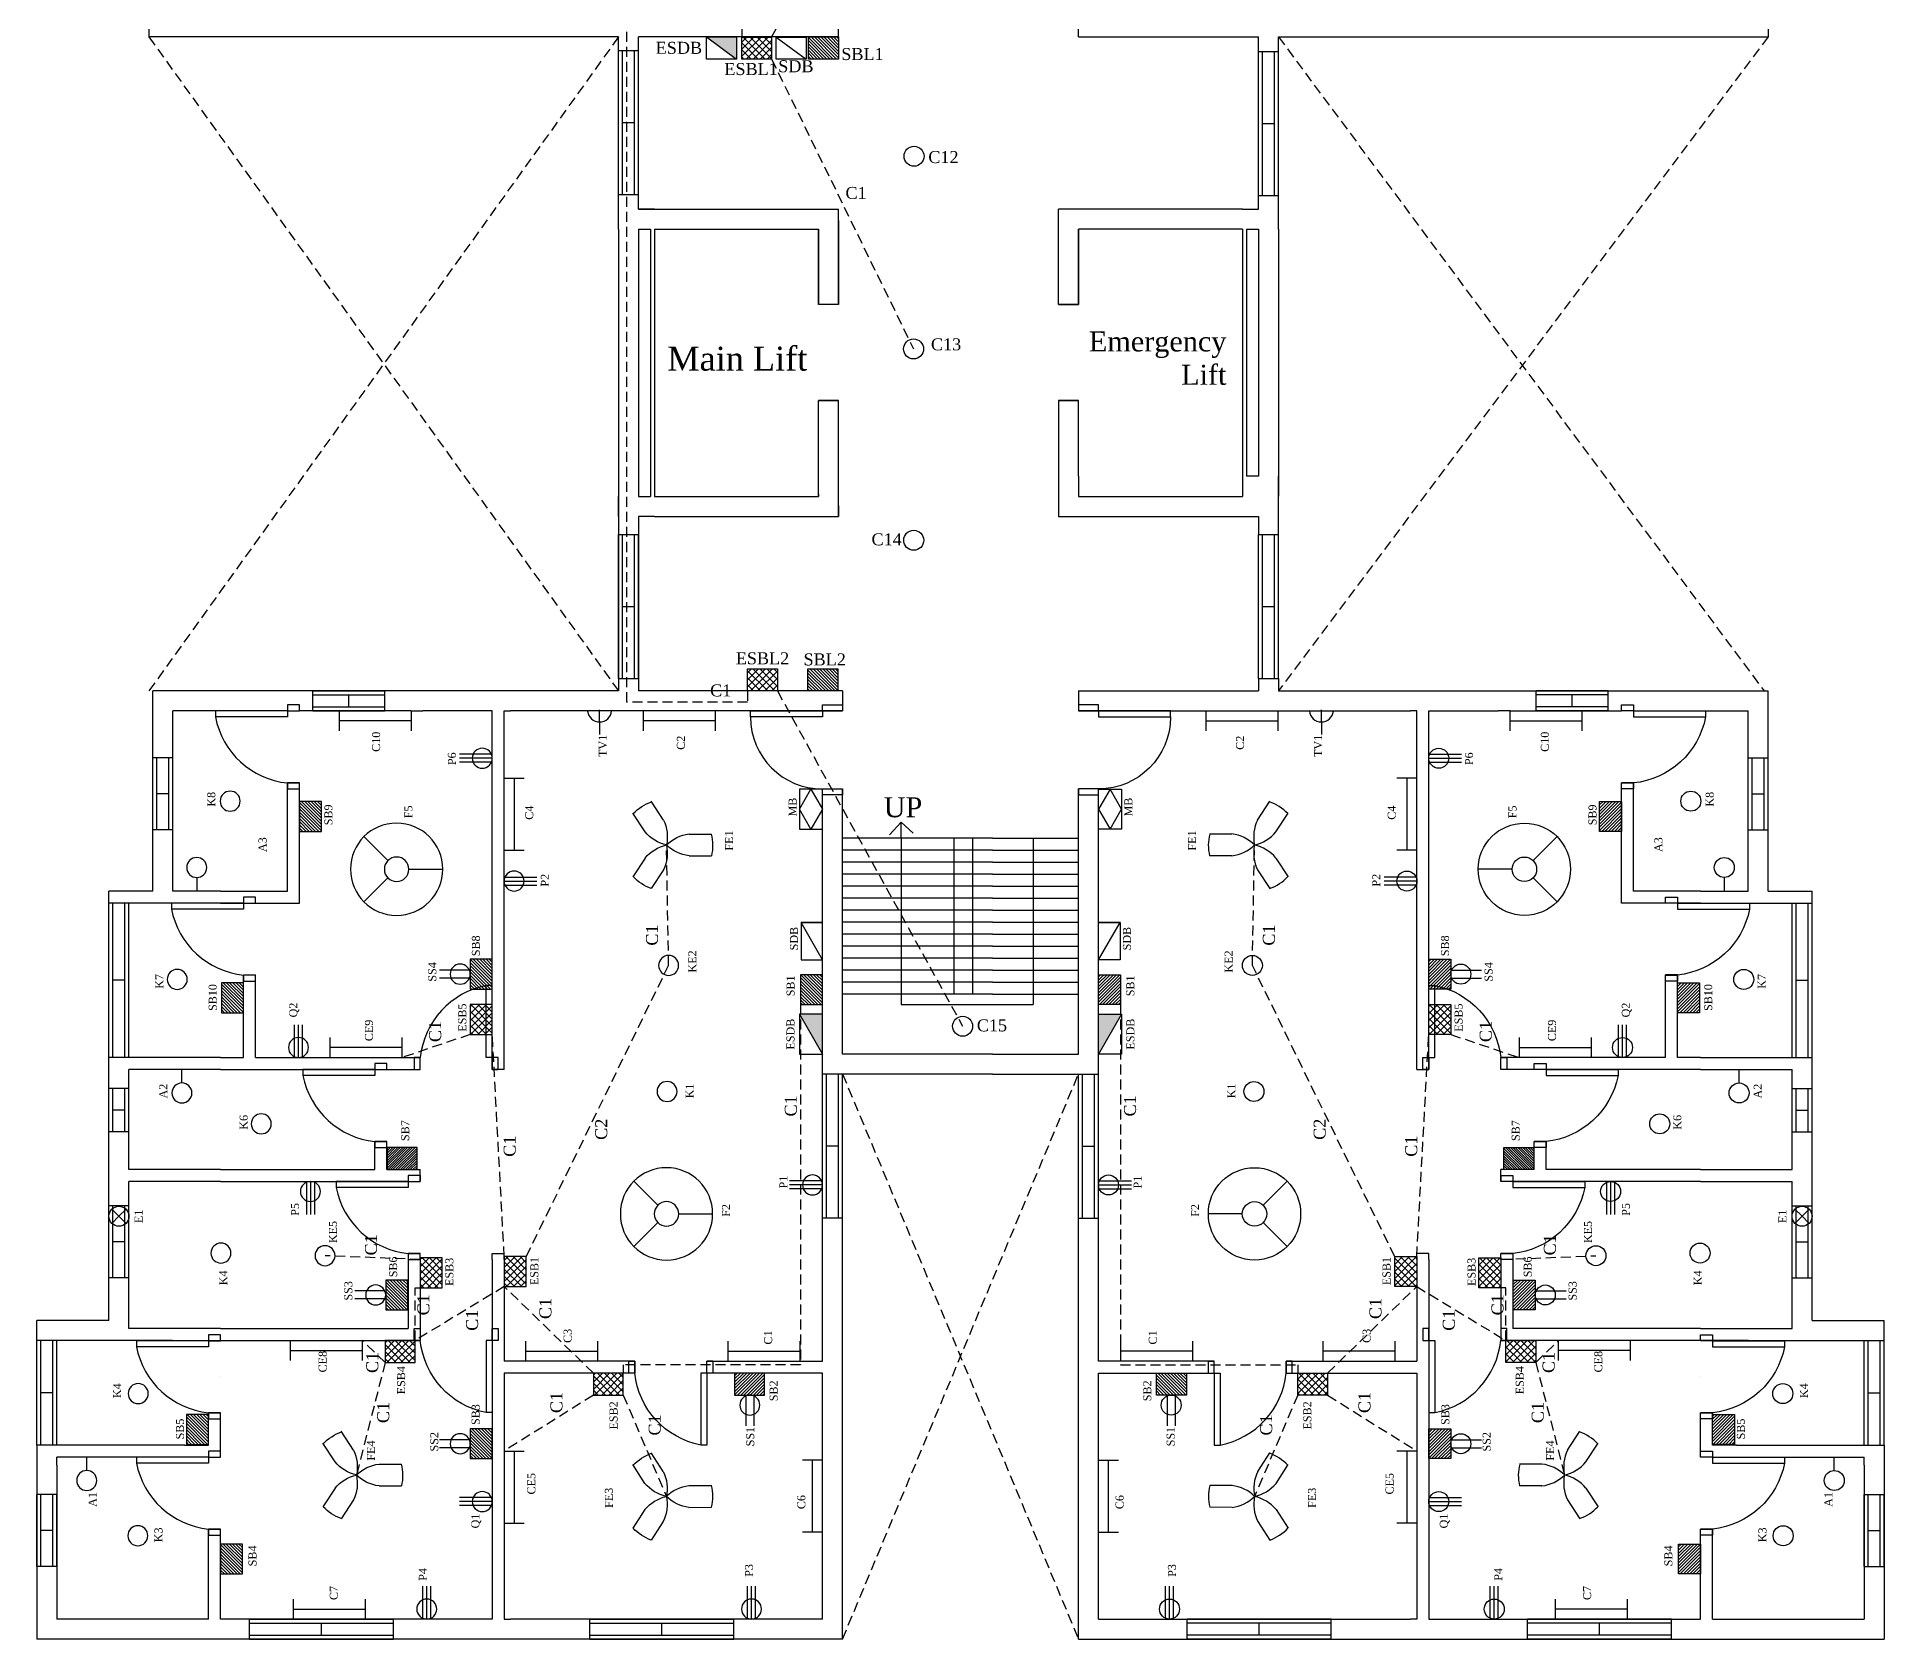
# Model space of a CAD drawing. Header units: inches. Extents: x -1254 to -329, y -221 to 1054.
# Drawn here: x -1252 to -329, y -221 to 580 of the extents above; entities that cross this region are included whole.
import ezdxf

# ---------------------------------------------------------------- set-up
doc = ezdxf.new("R2010")
doc.units = ezdxf.units.IN
doc.header["$LTSCALE"] = 20
doc.header["$MEASUREMENT"] = 0
doc.linetypes.add('HIDDEN', pattern=[0.375, 0.25, -0.125])
for name, color, linetype in [('Doors', 210, 'Continuous'), ('Emergency', 10, 'HIDDEN'), ('Entire Floor', 18, 'Continuous'), ('Fittings', 18, 'Continuous'), ('Void', 18, 'HIDDEN'), ('Walls', 7, 'Continuous'), ('Windows', 40, 'Continuous')]:
    doc.layers.add(name, color=color, linetype=linetype)
doc.styles.get("Standard").update_dxf_attribs({"font": 'times.ttf', "height": 24})

# ---------------------------------------------------------------- blocks, each defined once
blk = doc.blocks.new('Ceiling Light')
at = {"layer": 'Fittings'}
blk.add_circle((0, 0), 5, dxfattribs=at)
blk = doc.blocks.new('Large Window')
at = {"layer": 'Windows'}
for p, q in [((0, 10), (72, 10)), ((0, 10), (0, 0)), ((72, 10), (72, 0)), ((0, 8), (72, 8)), ((0, 2), (72, 2)), ((0, 0), (72, 0)), ((36, 8), (36, 2))]:
    blk.add_line(p, q, dxfattribs=at)
blk = doc.blocks.new('SB New')
at = {"layer": 'Fittings'}
blk.add_lwpolyline([(0, 14.97), (11.03, 14.97), (11.03, 0), (0, 0)], close=True, dxfattribs=at)
blk = doc.blocks.new('Switch Board New')
at = {"layer": 'Fittings'}
h = blk.add_hatch(dxfattribs=at)
h.set_pattern_fill('ANSI31', color=256, scale=9, style=0)
h.set_pattern_definition([(45, (175.8461, 25.8349), (-0.795495, 0.795495), [])])
h.paths.add_polyline_path([(0, 14.97), (11.03, 14.97), (11.03, 0), (0, 0)])
blk.add_blockref('SB New', (0, 0), dxfattribs=at)
blk = doc.blocks.new('Emergency Switch Board')
at = {"layer": 'Fittings'}
h = blk.add_hatch(dxfattribs=at)
h.set_pattern_fill('ANSI37', color=256, scale=20, style=0)
h.set_pattern_definition([(45, (255.487, -103.99), (-1.767767, 1.767767), []), (135, (255.487, -103.99), (-1.767767, -1.767767), [])])
h.paths.add_polyline_path([(0, 14.97), (11.03, 14.97), (11.03, 0), (0, 0)])
blk.add_lwpolyline([(0, 14.97), (11.03, 14.97), (11.03, 0), (0, 0)], close=True, dxfattribs=at)
blk = doc.blocks.new('Scaled Window')
at = {"layer": 'Windows'}
blk.add_blockref('Large Window', (0, 0), dxfattribs=at)
blk = doc.blocks.new('Door')
at = {"layer": 'Doors'}
for p, q in [((-6, 6), (-6, 42)), ((-3, 42), (-6, 42)), ((-3, 6), (-3, 42)), ((-3, 6), (-6, 6))]:
    blk.add_line(p, q, dxfattribs=at)
for points in [[(-42, 0), (-39, 0), (-39, 6), (-42, 6)], [(-3, 0), (0, 0), (0, 6), (-3, 6)]]:
    blk.add_lwpolyline(points, close=True, dxfattribs=at)
blk.add_arc((1.8, 1.73), 41.02, 100.95903, 174.02298, dxfattribs=at)
blk = doc.blocks.new('mirrored door')
at = {"layer": 'Doors', "xscale": -1}
blk.add_blockref('Door', (-42, 0), dxfattribs=at)
blk = doc.blocks.new('Main Door')
at = {"layer": 'Doors'}
for p, q in [((-3, 10), (-3, 46)), ((-3, 46), (0, 46)), ((0, 46), (0, 10)), ((-42, 0), (-42, 10)), ((-42, 10), (-39, 10)), ((-39, 10), (-39, 0)), ((0, 10), (-3, 10)), ((0, 0), (0, 10)), ((0, 10), (3, 10)), ((3, 10), (3, 0)), ((-39, 0), (-42, 0)), ((3, 0), (0, 0))]:
    blk.add_line(p, q, dxfattribs=at)
blk.add_arc((-3, 10), 36, 90, 180, dxfattribs=at)
blk = doc.blocks.new('Fan')
at = {"layer": 'Fittings'}
for p, q in [((0, 6.12), (0, 23.07)), ((-4.32, -4.32), (-16.32, -16.32)), ((4.32, -4.32), (16.32, -16.32))]:
    blk.add_line(p, q, dxfattribs=at)
for radius in [23.07, 6.12]:
    blk.add_circle((0, 0), radius, dxfattribs=at)
blk = doc.blocks.new('Tube Light')
at = {"layer": 'Fittings'}
for p, q in [((0, 0), (-10, 0)), ((-5, 0), (-5, -36)), ((0, -36), (-10, -36))]:
    blk.add_line(p, q, dxfattribs=at)
blk = doc.blocks.new('3 pin socket')
at = {"layer": 'Fittings'}
for p, q in [((-0.42, 2), (-16.42, 2)), ((0, 0), (-16.42, 0)), ((-0.42, -2), (-16.42, -2))]:
    blk.add_line(p, q, dxfattribs=at)
blk.add_circle((-5, 0), 5, dxfattribs=at)
blk = doc.blocks.new('2 pin socket')
at = {"layer": 'Fittings'}
for p, q in [((0.42, 2), (15.36, 2)), ((0.42, -2), (15.36, -2))]:
    blk.add_line(p, q, dxfattribs=at)
blk.add_circle((5, 0), 5, dxfattribs=at)
blk = doc.blocks.new('Wall Light')
at = {"layer": 'Fittings'}
blk.add_line((-6.74, 0), (0, 0), dxfattribs=at)
blk.add_circle((-11.74, 0), 5, dxfattribs=at)
blk = doc.blocks.new('SBB')
at = {"layer": 'Fittings'}
h = blk.add_hatch(dxfattribs=at)
h.set_pattern_fill('ANSI31', color=256, scale=7, style=0)
h.set_pattern_definition([(45, (139.0876, 45.9902), (-0.6187184, 0.6187184), [])])
h.paths.add_polyline_path([(-0.04, 14.97), (10.99, 14.97), (10.99, 0), (-0.04, 0)])
blk = doc.blocks.new('Fan 2')
at = {"layer": 'Fittings'}
for p, q in [((-5.45, 11.3), (-5.44, 22.48)), ((5.46, 11.29), (5.45, 22.48)), ((-12.46, -1.53), (-21.85, -7.6)), ((12.45, -1.54), (21.84, -7.63)), ((-6.54, -10.7), (-15.94, -16.75)), ((6.53, -10.71), (15.93, -16.77))]:
    blk.add_line(p, q, dxfattribs=at)
for centre, radius, start, end in [((-0.14, 0.11), 22.98, 75.91468, 103.3202), ((13.84, 13.65), 19.44, 186.94718, 224.59395), ((-13.83, 13.65), 19.44, 315.37409, 353.02087), ((-3.99, -18.96), 19.37, 78.10291, 115.90013), ((3.97, -18.96), 19.37, 64.03867, 101.83588), ((-0.14, 0.11), 22.98, 199.53348, 226.93942), ((-19.05, 4.29), 19.52, 309.83772, 347.29761), ((19.05, 4.27), 19.52, 192.64119, 230.10108), ((-0.14, 0.11), 22.98, 313.39695, 340.80356)]:
    blk.add_arc(centre, radius, start, end, dxfattribs=at)

msp = doc.modelspace()

# ---------------------------------------------------------------- hatches: boundary and pattern name
at = {"layer": 'Fittings'}
for points in [[(-902.53, 579.96), (-917.5, 579.96), (-902.53, 568.93)], [(-871.11, 91.3), (-859.59, 71.39), (-859.61, 91.3)], [(-721.56, 91.3), (-721.59, 71.39), (-710.07, 91.3)]]:
    msp.add_hatch(color=256, dxfattribs=at).paths.add_polyline_path(points)

# ---------------------------------------------------------------- linework, layer by layer
at = {"layer": 'Defpoints'}
for p, q in [((-851.59, 579.96), (-851.59, 589.96)), ((-731.59, 579.96), (-731.59, 589.96)), ((-849.59, 252.96), (-849.59, 242.96)), ((-731.59, 252.96), (-731.59, 242.96)), ((-1065.34, 242.96), (-1059.34, 242.96)), ((-1018.78, 242.96), (-1015.59, 242.96)), ((-851.59, 242.96), (-851.59, 242.96)), ((-849.59, 242.96), (-849.59, 242.96)), ((-731.59, 242.96), (-731.59, 242.96)), ((-562.4, 242.96), (-565.59, 242.96)), ((-515.84, 242.96), (-521.84, 242.96)), ((-1065.34, 69.71), (-1060.71, 69.71)), ((-515.84, 69.71), (-520.47, 69.71)), ((-1065.34, 63.71), (-1060.71, 63.71)), ((-1021.59, 63.71), (-1021.69, 63.71)), ((-559.59, 63.71), (-559.48, 63.71)), ((-515.84, 63.71), (-520.47, 63.71)), ((-1066.71, 13.71), (-1060.71, 13.71)), ((-1060.71, 10.69), (-1060.71, 13.71)), ((-514.47, 13.71), (-520.47, 13.71)), ((-520.47, 10.69), (-520.47, 13.71)), ((-1066.71, -28.31), (-1066.71, -65.79)), ((-1060.71, -31.31), (-1060.71, -71.79)), ((-1024.69, -28.31), (-1018.75, -28.31)), ((-1024.69, -31.31), (-1024.69, -28.31)), ((-1024.69, -31.31), (-1024.69, -211.04)), ((-1018.69, -31.31), (-1018.69, -82.04)), ((-562.48, -31.31), (-562.48, -82.04)), ((-556.48, -28.31), (-562.42, -28.31)), ((-556.48, -31.31), (-556.48, -28.31)), ((-556.48, -31.31), (-556.48, -211.04)), ((-520.47, -31.31), (-520.47, -71.79)), ((-514.47, -28.31), (-514.47, -65.79)), ((-1242.34, -61.79), (-1252.34, -61.79)), ((-1252.34, -71.79), (-1252.34, -61.79)), ((-1216.34, -61.79), (-1242.34, -61.79)), ((-364.84, -61.79), (-338.84, -61.79)), ((-338.84, -61.79), (-328.84, -61.79)), ((-328.84, -71.79), (-328.84, -61.79)), ((-1252.34, -124.04), (-1252.34, -71.79)), ((-1216.34, -71.79), (-1242.34, -71.79)), ((-1242.34, -124.04), (-1242.34, -71.79)), ((-1206.34, -71.79), (-1216.34, -71.79)), ((-1178.59, -71.79), (-1160.59, -71.79)), ((-402.59, -71.79), (-420.59, -71.79)), ((-374.84, -71.79), (-364.84, -71.79)), ((-364.84, -71.79), (-338.84, -71.79)), ((-338.84, -124.04), (-338.84, -71.79)), ((-328.84, -124.04), (-328.84, -71.79)), ((-1015.59, -82.04), (-1018.74, -82.04)), ((-914.44, -82.04), (-859.59, -82.04)), ((-666.74, -82.04), (-721.59, -82.04)), ((-565.59, -82.04), (-562.44, -82.04)), ((-1015.59, -88.04), (-1018.73, -88.04)), ((-1018.69, -88.04), (-1018.69, -211.04)), ((-565.59, -88.04), (-562.44, -88.04)), ((-562.48, -88.04), (-562.48, -211.04)), ((-1252.34, -124.04), (-1252.34, -134.04)), ((-1216.34, -124.04), (-1242.34, -124.04)), ((-1206.34, -124.04), (-1216.34, -124.04)), ((-1178.59, -124.04), (-1166.59, -124.04)), ((-402.59, -124.04), (-414.59, -124.04)), ((-374.84, -124.04), (-364.84, -124.04)), ((-364.84, -124.04), (-338.84, -124.04)), ((-328.84, -124.04), (-328.84, -134.04)), ((-1018.69, -211.04), (-1015.59, -211.04)), ((-562.48, -211.04), (-565.59, -211.04))]:
    msp.add_line(p, q, dxfattribs=at)
at = {"layer": 'Emergency'}
for p, q in [((-885, 579.93), (-791.64, 748.15)), ((-957.39, 247.45), (-957.39, 584.95)), ((-899.94, 584.95), (-899.94, 579.93)), ((-885, 568.9), (-814.06, 423.97)), ((-897.08, 252.96), (-897.08, 247.45)), ((-882.11, 252.96), (-789.51, 85.35)), ((-897.08, 247.45), (-957.39, 247.45)), ((-936.51, 115.76), (-937.59, 176)), ((-644.66, 115.76), (-643.59, 176)), ((-1007.66, -29.81), (-936.51, 115.76)), ((-573.51, -29.81), (-644.66, 115.76)), ((-870.62, 96.15), (-870.62, -83.92)), ((-710.56, 96.15), (-710.56, -83.92)), ((-1035.72, 81.2), (-1069.87, 69.69)), ((-1018.69, -29.81), (-1024.69, 81.2)), ((-562.48, -29.81), (-556.48, 81.2)), ((-545.45, 81.2), (-511.3, 69.69)), ((-1060.71, -31.31), (-1108.31, -29.36)), ((-520.47, -31.31), (-472.87, -29.36)), ((-1018.69, -44.78), (-1063.28, -71.79)), ((-1063.28, -45.49), (-1060.71, -45.4)), ((-1063.28, -71.79), (-1063.28, -45.49)), ((-974.15, -88.04), (-1018.69, -44.78)), ((-607.02, -88.04), (-562.48, -44.78)), ((-562.48, -44.78), (-517.9, -71.79)), ((-517.9, -45.49), (-520.47, -45.4)), ((-517.9, -71.79), (-517.9, -45.49)), ((-1078.25, -82.82), (-1089.5, -71.79)), ((-502.93, -82.82), (-491.67, -71.79)), ((-1078.25, -82.82), (-1092.58, -139.02)), ((-502.93, -82.82), (-488.6, -139.02)), ((-870.62, -83.92), (-959.2, -83.92)), ((-959.2, -83.92), (-959.18, -88.04)), ((-710.56, -83.92), (-621.97, -83.92)), ((-621.97, -83.92), (-621.99, -88.04)), ((-974.15, -99.07), (-1018.69, -127.04)), ((-959.18, -99.07), (-937.64, -149.74)), ((-621.99, -99.07), (-643.53, -149.74)), ((-607.02, -99.07), (-562.48, -127.04))]:
    msp.add_line(p, q, dxfattribs=at)
at = {"layer": 'Entire Floor'}
for p, q in [((-961.59, 493.91), (-961.59, 579.96)), ((-951.59, 493.91), (-951.59, 579.96)), ((-641.59, 572.61), (-641.59, 579.96)), ((-631.59, 572.61), (-631.59, 579.96)), ((-641.59, 493.91), (-641.59, 500.61)), ((-631.59, 493.91), (-631.59, 500.61)), ((-961.59, 483.91), (-961.59, 493.91)), ((-951.59, 493.91), (-943.59, 493.91)), ((-943.59, 493.91), (-861.59, 493.91)), ((-861.59, 493.91), (-851.59, 493.91)), ((-851.59, 488.21), (-851.59, 493.91)), ((-741.59, 446.16), (-741.59, 493.91)), ((-731.59, 493.91), (-741.59, 493.91)), ((-649.59, 493.91), (-731.59, 493.91)), ((-649.59, 493.91), (-641.59, 493.91)), ((-631.59, 483.91), (-631.59, 493.91)), ((-961.59, 483.91), (-961.59, 350.2)), ((-951.59, 483.91), (-951.59, 350.2)), ((-951.59, 483.91), (-945.59, 483.91)), ((-945.59, 483.91), (-945.59, 350.2)), ((-943.59, 483.91), (-943.59, 350.2)), ((-943.59, 483.91), (-861.59, 483.91)), ((-861.59, 483.91), (-861.59, 446.16)), ((-851.59, 488.21), (-851.59, 483.91)), ((-851.59, 483.91), (-851.59, 446.16)), ((-649.59, 483.91), (-731.59, 483.91)), ((-731.59, 483.91), (-731.59, 446.16)), ((-649.59, 483.91), (-649.59, 360.41)), ((-647.59, 483.91), (-647.59, 360.41)), ((-647.59, 483.91), (-641.59, 483.91)), ((-641.59, 483.91), (-641.59, 360.41)), ((-631.59, 483.91), (-631.59, 360.41)), ((-851.59, 446.16), (-861.59, 446.16)), ((-741.59, 446.16), (-731.59, 446.16)), ((-861.59, 390.46), (-861.59, 398.16)), ((-861.59, 398.16), (-851.59, 398.16)), ((-851.59, 345.6), (-851.59, 398.16)), ((-741.59, 398.16), (-741.59, 350.41)), ((-741.59, 398.16), (-731.59, 398.16)), ((-731.59, 360.41), (-731.59, 398.16)), ((-861.59, 350.2), (-861.59, 390.46)), ((-731.59, 360.41), (-731.59, 350.2)), ((-649.59, 360.41), (-649.59, 350.2)), ((-641.59, 360.41), (-647.59, 360.41)), ((-631.59, 350.41), (-631.59, 360.41)), ((-961.59, 340.2), (-961.59, 350.2)), ((-951.59, 350.2), (-945.59, 350.2)), ((-943.59, 350.2), (-861.59, 350.2)), ((-851.59, 340.2), (-851.59, 345.6)), ((-741.59, 350.41), (-741.59, 340.2)), ((-731.59, 350.2), (-649.59, 350.2)), ((-631.59, 331.13), (-631.59, 350.41)), ((-961.59, 340.2), (-961.59, 252.96)), ((-951.59, 340.2), (-951.59, 252.96)), ((-943.59, 340.2), (-951.59, 340.2)), ((-943.59, 340.2), (-861.59, 340.2)), ((-861.59, 340.2), (-851.59, 340.2)), ((-741.59, 340.2), (-641.59, 340.2)), ((-641.59, 340.2), (-641.59, 331.13)), ((-641.59, 259.13), (-641.59, 252.96)), ((-631.59, 259.13), (-631.59, 252.96)), ((-820.22, 179.45), (-820.22, 187.42)), ((-820.22, 179.45), (-820.22, 96.14)), ((-793.96, 179.45), (-793.96, 101.45)), ((-784.59, 179.45), (-784.59, 101.45)), ((-774.59, 179.45), (-731.59, 179.45)), ((-754.21, 179.45), (-754.21, 101.45)), ((-774.59, 173.45), (-731.59, 173.45)), ((-774.59, 167.45), (-731.59, 167.45)), ((-774.59, 161.45), (-731.59, 161.45)), ((-774.59, 155.45), (-731.59, 155.45)), ((-774.59, 149.45), (-731.59, 149.45)), ((-774.59, 143.45), (-731.59, 143.45)), ((-774.59, 137.45), (-731.59, 137.45)), ((-774.59, 131.45), (-731.59, 131.45)), ((-774.59, 125.45), (-731.59, 125.45)), ((-774.59, 119.45), (-731.59, 119.45)), ((-774.59, 113.45), (-731.59, 113.45)), ((-774.59, 107.45), (-731.59, 107.45)), ((-820.22, 96.14), (-754.21, 96.14)), ((-774.59, 101.45), (-731.59, 101.45)), ((-754.21, 101.45), (-754.21, 96.14)), ((-774.59, 71.45), (-731.59, 71.45)), ((-774.59, 61.45), (-731.59, 61.45))]:
    msp.add_line(p, q, dxfattribs=at)
at = {"layer": 'Fittings'}
for p, q in [((-917.5, 579.96), (-902.53, 568.93)), ((-882.69, 579.93), (-867.72, 568.9)), ((-961.59, 483.91), (-961.59, 493.91)), ((-943.59, 493.91), (-951.59, 493.91)), ((-649.59, 493.91), (-641.59, 493.91)), ((-631.59, 483.91), (-631.59, 493.91)), ((-861.59, 446.16), (-861.59, 483.91)), ((-861.59, 446.16), (-861.59, 483.91)), ((-851.59, 446.16), (-851.59, 488.21)), ((-731.59, 446.16), (-731.59, 483.91)), ((-851.59, 446.16), (-861.59, 446.16)), ((-731.59, 446.16), (-741.59, 446.16)), ((-861.59, 351.41), (-861.59, 398.16)), ((-851.59, 398.16), (-861.59, 398.16)), ((-731.59, 398.16), (-741.59, 398.16)), ((-731.59, 360.41), (-731.59, 398.16)), ((-631.59, 360.41), (-631.59, 350.41)), ((-861.59, 351.41), (-861.59, 350.2)), ((-961.59, 350.2), (-961.59, 340.2)), ((-851.59, 345.6), (-851.59, 340.2)), ((-943.59, 340.2), (-951.59, 340.2)), ((-971.02, 237.51), (-971.02, 243.54)), ((-610.16, 237.51), (-610.16, 243.54)), ((-971.02, 237.51), (-971.02, 231.16)), ((-610.16, 237.51), (-610.16, 231.16)), ((-871.13, 193.91), (-865.38, 203.87)), ((-865.38, 203.87), (-859.64, 193.91)), ((-715.79, 203.87), (-721.54, 193.91)), ((-710.05, 193.91), (-715.79, 203.87)), ((-865.38, 183.95), (-871.13, 193.91)), ((-859.64, 193.91), (-865.38, 183.95)), ((-820.22, 187.42), (-826.11, 181.01)), ((-820.22, 187.42), (-814.27, 181.8)), ((-721.54, 193.91), (-715.79, 183.95)), ((-715.79, 183.95), (-710.05, 193.91)), ((-774.59, 179.45), (-849.59, 179.45)), ((-774.59, 173.45), (-849.59, 173.45)), ((-774.59, 167.45), (-849.59, 167.45)), ((-774.59, 161.45), (-849.59, 161.45)), ((-774.59, 155.45), (-849.59, 155.45)), ((-774.59, 149.45), (-849.59, 149.45)), ((-774.59, 143.45), (-849.59, 143.45)), ((-859.61, 118.55), (-870.33, 137.15)), ((-870.33, 137.15), (-859.61, 137.15)), ((-774.59, 137.45), (-849.59, 137.45)), ((-774.59, 131.45), (-849.59, 131.45)), ((-721.57, 118.55), (-710.84, 137.15)), ((-710.84, 137.15), (-721.57, 137.15)), ((-774.59, 125.45), (-849.59, 125.45)), ((-774.59, 119.45), (-849.59, 119.45)), ((-774.59, 113.45), (-849.59, 113.45)), ((-774.59, 107.45), (-849.59, 107.45)), ((-774.59, 101.45), (-849.59, 101.45)), ((-871.11, 91.3), (-859.59, 71.39)), ((-710.07, 91.3), (-721.59, 71.39)), ((-774.59, 71.45), (-849.59, 71.45)), ((-774.59, 61.45), (-849.59, 61.45)), ((-1211.34, -9.67), (-1214.87, -6.14)), ((-1211.34, -9.67), (-1207.8, -6.14)), ((-369.84, -9.67), (-373.37, -6.14)), ((-369.84, -9.67), (-366.3, -6.14)), ((-1211.34, -9.67), (-1214.87, -13.21)), ((-1211.34, -9.67), (-1207.8, -13.21)), ((-369.84, -9.67), (-373.37, -13.21)), ((-369.84, -9.67), (-366.3, -13.21))]:
    msp.add_line(p, q, dxfattribs=at)
for points in [[(-917.5, 579.96), (-902.53, 579.96), (-902.53, 568.93), (-917.5, 568.93)], [(-882.69, 579.93), (-867.72, 579.93), (-867.72, 568.9), (-882.69, 568.9)], [(-859.64, 183.95), (-859.64, 203.87), (-871.13, 203.87), (-871.13, 183.95)], [(-721.54, 183.95), (-721.54, 203.87), (-710.05, 203.87), (-710.05, 183.95)], [(-859.61, 118.55), (-859.61, 137.15), (-870.33, 137.15), (-870.33, 118.55)], [(-721.57, 118.55), (-721.57, 137.15), (-710.84, 137.15), (-710.84, 118.55)], [(-859.59, 71.39), (-859.61, 91.3), (-871.11, 91.3), (-871.11, 71.39)], [(-721.59, 71.39), (-721.56, 91.3), (-710.07, 91.3), (-710.07, 71.39)], [(-888.58, -99.07), (-888.58, -88.04), (-903.55, -88.04), (-903.55, -99.07)], [(-692.59, -99.07), (-692.59, -88.04), (-677.62, -88.04), (-677.62, -99.07)]]:
    msp.add_lwpolyline(points, close=True, dxfattribs=at)
for centre in [(-1211.34, -9.67), (-369.84, -9.67)]:
    msp.add_circle(centre, 5, dxfattribs=at)
for centre, start, end in [((-971.02, 243.54), 186.04782, 354.47107), ((-610.16, 243.54), 185.52893, 353.95218)]:
    msp.add_arc(centre, 6.03, start, end, dxfattribs=at)
at = {"layer": 'Void'}
for p, q in [((-1196.34, 579.96), (-961.59, 252.96)), ((-961.59, 579.96), (-1196.34, 252.96)), ((-631.59, 579.96), (-388.84, 252.96)), ((-386.84, 579.96), (-631.59, 252.96)), ((-849.59, -221.04), (-731.59, 61.45)), ((-849.59, 61.45), (-731.59, -221.04))]:
    msp.add_line(p, q, dxfattribs=at)
at = {"layer": 'Walls'}
for p, q in [((-1196.34, 589.96), (-1196.34, 579.96)), ((-386.84, 589.96), (-386.84, 579.96)), ((-961.59, 579.96), (-1196.34, 579.96)), ((-851.59, 579.96), (-951.59, 579.96)), ((-851.59, 579.96), (-951.59, 579.96)), ((-731.59, 579.96), (-641.59, 579.96)), ((-631.59, 579.96), (-386.84, 579.96)), ((-1194.34, 242.96), (-1194.34, 252.96)), ((-961.59, 252.96), (-1194.34, 252.96)), ((-849.59, 252.96), (-951.59, 252.96)), ((-731.59, 252.96), (-641.59, 252.96)), ((-631.59, 252.96), (-386.84, 252.96)), ((-386.84, 242.96), (-386.84, 252.96)), ((-1194.34, 152.96), (-1194.34, 242.96)), ((-1184.34, 152.96), (-1184.34, 242.96)), ((-1127.09, 242.96), (-1184.34, 242.96)), ((-1127.09, 242.96), (-1121.09, 242.96)), ((-1065.34, 242.96), (-1121.09, 242.96)), ((-1024.78, 242.96), (-1059.34, 242.96)), ((-1024.69, 63.71), (-1024.69, 242.96)), ((-1018.78, 63.71), (-1018.78, 242.96)), ((-859.59, 242.96), (-1015.59, 242.96)), ((-859.59, 242.96), (-849.59, 242.96)), ((-721.59, 242.96), (-731.59, 242.96)), ((-721.59, 242.96), (-565.59, 242.96)), ((-562.4, 63.71), (-562.4, 242.96)), ((-556.48, 63.71), (-556.48, 242.96)), ((-556.4, 242.96), (-521.84, 242.96)), ((-515.84, 242.96), (-460.09, 242.96)), ((-454.09, 242.96), (-460.09, 242.96)), ((-454.09, 242.96), (-396.84, 242.96)), ((-396.84, 152.96), (-396.84, 242.96)), ((-386.84, 152.96), (-386.84, 242.96)), ((-1127.09, 152.96), (-1127.09, 206.96)), ((-1127.09, 206.96), (-1121.09, 206.96)), ((-1121.09, 205.46), (-1121.09, 206.96)), ((-1121.09, 146.96), (-1121.09, 205.46)), ((-859.59, -82.04), (-859.59, 203.96)), ((-859.59, 203.96), (-849.59, 203.96)), ((-849.59, 71.45), (-849.59, 203.96)), ((-721.59, 203.96), (-731.59, 203.96)), ((-731.59, 71.45), (-731.59, 203.96)), ((-721.59, -82.04), (-721.59, 203.96)), ((-454.09, 206.96), (-460.09, 206.96)), ((-460.09, 205.46), (-460.09, 206.96)), ((-460.09, 146.96), (-460.09, 205.46)), ((-454.09, 152.96), (-454.09, 206.96)), ((-1216.34, -61.79), (-1216.34, 152.96)), ((-1206.34, 152.96), (-1216.34, 152.96)), ((-1194.34, 152.96), (-1206.34, 152.96)), ((-1160.59, 152.96), (-1184.34, 152.96)), ((-1160.59, 152.96), (-1149.09, 152.96)), ((-1149.09, 152.96), (-1127.09, 152.96)), ((-432.09, 152.96), (-454.09, 152.96)), ((-420.59, 152.96), (-432.09, 152.96)), ((-420.59, 152.96), (-396.84, 152.96)), ((-386.84, 152.96), (-374.84, 152.96)), ((-374.84, 152.96), (-364.84, 152.96)), ((-364.84, -61.79), (-364.84, 152.96)), ((-1206.34, 69.71), (-1206.34, 146.96)), ((-1160.59, 146.96), (-1206.34, 146.96)), ((-1160.59, 146.96), (-1149.09, 146.96)), ((-1149.09, 146.96), (-1143.09, 146.96)), ((-1143.09, 146.96), (-1127.09, 146.96)), ((-1127.09, 146.96), (-1121.09, 146.96)), ((-454.09, 146.96), (-460.09, 146.96)), ((-438.09, 146.96), (-454.09, 146.96)), ((-432.09, 146.96), (-438.09, 146.96)), ((-420.59, 146.96), (-432.09, 146.96)), ((-420.59, 146.96), (-374.84, 146.96)), ((-374.84, 69.71), (-374.84, 146.96)), ((-1149.09, 69.71), (-1149.09, 111.11)), ((-1149.09, 111.11), (-1143.09, 111.11)), ((-1143.09, 109.73), (-1143.09, 111.11)), ((-432.09, 111.11), (-438.09, 111.11)), ((-438.09, 109.73), (-438.09, 111.11)), ((-432.09, 69.71), (-432.09, 111.11)), ((-1143.09, 69.71), (-1143.09, 109.73)), ((-438.09, 69.71), (-438.09, 109.73)), ((-1160.59, 69.71), (-1206.34, 69.71)), ((-1160.59, 69.71), (-1149.09, 69.71)), ((-1143.09, 69.71), (-1065.34, 69.71)), ((-1060.71, 63.71), (-1060.71, 69.71)), ((-520.47, 63.71), (-520.47, 69.71)), ((-438.09, 69.71), (-515.84, 69.71)), ((-420.59, 69.71), (-432.09, 69.71)), ((-420.59, 69.71), (-374.84, 69.71)), ((-1206.34, 13.71), (-1206.34, 63.71)), ((-1160.59, 63.71), (-1206.34, 63.71)), ((-1160.59, 63.71), (-1083.34, 63.71)), ((-1083.34, 63.71), (-1077.34, 63.71)), ((-1077.34, 63.71), (-1065.34, 63.71)), ((-1021.69, 63.71), (-1024.69, 63.71)), ((-1018.78, 63.71), (-1021.59, 63.71)), ((-849.59, -221.04), (-849.59, 61.45)), ((-731.59, -221.04), (-731.59, 61.45)), ((-562.4, 63.71), (-559.59, 63.71)), ((-559.48, 63.71), (-556.48, 63.71)), ((-503.84, 63.71), (-515.84, 63.71)), ((-497.84, 63.71), (-503.84, 63.71)), ((-420.59, 63.71), (-497.84, 63.71)), ((-420.59, 63.71), (-374.84, 63.71)), ((-374.84, 13.71), (-374.84, 63.71)), ((-1083.34, 13.71), (-1083.34, 27.71)), ((-1083.34, 27.71), (-1077.34, 27.71)), ((-1077.34, 26.51), (-1077.34, 27.71)), ((-497.84, 27.71), (-503.84, 27.71)), ((-503.84, 26.51), (-503.84, 27.71)), ((-497.84, 13.71), (-497.84, 27.71)), ((-1077.34, 13.71), (-1077.34, 26.51)), ((-503.84, 13.71), (-503.84, 26.51)), ((-1160.59, 13.71), (-1206.34, 13.71)), ((-1160.59, 13.71), (-1083.34, 13.71)), ((-1077.34, 13.71), (-1066.71, 13.71)), ((-1060.71, 10.69), (-1060.71, 7.71)), ((-520.47, 10.69), (-520.47, 7.71)), ((-503.84, 13.71), (-514.47, 13.71)), ((-420.59, 13.71), (-497.84, 13.71)), ((-420.59, 13.71), (-374.84, 13.71)), ((-1206.34, -65.79), (-1206.34, 7.71)), ((-1160.59, 7.71), (-1206.34, 7.71)), ((-1160.59, 7.71), (-1065.34, 7.71)), ((-1065.34, 7.71), (-1060.71, 7.71)), ((-515.84, 7.71), (-520.47, 7.71)), ((-420.59, 7.71), (-515.84, 7.71)), ((-420.59, 7.71), (-374.84, 7.71)), ((-374.84, -65.79), (-374.84, 7.71)), ((-1066.71, -28.31), (-1060.71, -28.31)), ((-1060.71, -31.31), (-1060.71, -28.31)), ((-1018.69, -28.31), (-1018.75, -28.31)), ((-1018.69, -31.31), (-1018.69, -28.31)), ((-562.48, -31.31), (-562.48, -28.31)), ((-562.48, -28.31), (-562.42, -28.31)), ((-514.47, -28.31), (-520.47, -28.31)), ((-520.47, -31.31), (-520.47, -28.31)), ((-1160.59, -65.79), (-1206.34, -65.79)), ((-1184.59, -71.79), (-1206.34, -71.79)), ((-1184.59, -71.79), (-1178.59, -71.79)), ((-1160.59, -65.79), (-1066.71, -65.79)), ((-1160.59, -71.79), (-1060.71, -71.79)), ((-420.59, -71.79), (-520.47, -71.79)), ((-420.59, -65.79), (-514.47, -65.79)), ((-420.59, -65.79), (-374.84, -65.79)), ((-396.59, -71.79), (-402.59, -71.79)), ((-396.59, -71.79), (-374.84, -71.79)), ((-953.46, -82.04), (-1015.59, -82.04)), ((-953.46, -82.04), (-953.43, -82.04)), ((-953.43, -88.04), (-953.43, -82.04)), ((-917.44, -88.04), (-917.44, -82.04)), ((-914.44, -82.04), (-917.44, -82.04)), ((-666.74, -82.04), (-663.74, -82.04)), ((-663.74, -88.04), (-663.74, -82.04)), ((-627.74, -88.04), (-627.74, -82.04)), ((-627.72, -82.04), (-627.74, -82.04)), ((-627.72, -82.04), (-565.59, -82.04)), ((-1160.59, -89.79), (-1160.59, -89.79)), ((-953.43, -88.04), (-1015.59, -88.04)), ((-859.59, -88.04), (-917.44, -88.04)), ((-859.59, -211.04), (-859.59, -88.04)), ((-721.59, -211.04), (-721.59, -88.04)), ((-721.59, -88.04), (-663.74, -88.04)), ((-627.74, -88.04), (-565.59, -88.04)), ((-420.58, -89.79), (-420.59, -89.79)), ((-1166.59, -124.04), (-1166.59, -107.86)), ((-1166.59, -107.86), (-1160.59, -107.86)), ((-1160.59, -124.04), (-1160.59, -107.86)), ((-420.59, -124.04), (-420.59, -107.86)), ((-414.59, -107.86), (-420.59, -107.86)), ((-414.59, -124.04), (-414.59, -107.86)), ((-1184.59, -124.04), (-1206.34, -124.04)), ((-1178.59, -124.04), (-1184.59, -124.04)), ((-1160.59, -130.04), (-1160.59, -124.04)), ((-420.59, -130.04), (-420.59, -124.04)), ((-402.59, -124.04), (-396.59, -124.04)), ((-396.59, -124.04), (-374.84, -124.04)), ((-1252.34, -134.04), (-1252.34, -221.04)), ((-1206.34, -130.04), (-1242.34, -130.04)), ((-1242.34, -134.04), (-1242.34, -130.04)), ((-1242.34, -134.04), (-1242.34, -211.04)), ((-1166.59, -130.04), (-1206.34, -130.04)), ((-1166.59, -130.04), (-1160.59, -130.04)), ((-414.59, -130.04), (-420.59, -130.04)), ((-414.59, -130.04), (-374.84, -130.04)), ((-374.84, -130.04), (-338.84, -130.04)), ((-338.84, -134.04), (-338.84, -130.04)), ((-338.84, -134.04), (-338.84, -211.04)), ((-328.84, -134.04), (-328.84, -221.04)), ((-1166.59, -211.04), (-1166.59, -166.05)), ((-1166.59, -211.04), (-1166.59, -166.05)), ((-1166.59, -166.05), (-1160.59, -166.05)), ((-1160.59, -211.04), (-1160.59, -166.05)), ((-1160.59, -211.04), (-1160.59, -166.05)), ((-420.59, -211.04), (-420.59, -166.05)), ((-420.59, -211.04), (-420.59, -166.05)), ((-414.59, -166.05), (-420.59, -166.05)), ((-414.59, -211.04), (-414.59, -166.05)), ((-414.59, -211.04), (-414.59, -166.05)), ((-1216.34, -211.04), (-1242.34, -211.04)), ((-1206.34, -211.04), (-1216.34, -211.04)), ((-1166.59, -211.04), (-1206.34, -211.04)), ((-1024.69, -211.04), (-1160.59, -211.04)), ((-859.59, -211.04), (-1015.59, -211.04)), ((-721.59, -211.04), (-565.59, -211.04)), ((-556.48, -211.04), (-420.59, -211.04)), ((-414.59, -211.04), (-374.84, -211.04)), ((-374.84, -211.04), (-364.84, -211.04)), ((-364.84, -211.04), (-338.84, -211.04)), ((-1216.34, -221.04), (-1252.34, -221.04)), ((-849.59, -221.04), (-1216.34, -221.04)), ((-731.59, -221.04), (-364.84, -221.04)), ((-364.84, -221.04), (-328.84, -221.04))]:
    msp.add_line(p, q, dxfattribs=at)
at = {"layer": 'Windows'}
for p, q in [((-1206.34, 146.96), (-1216.34, 146.96)), ((-1216.34, 69.71), (-1216.34, 146.96)), ((-1214.34, 69.71), (-1214.34, 146.96)), ((-1208.34, 69.71), (-1208.34, 146.96)), ((-1206.34, 69.71), (-1206.34, 146.96)), ((-374.84, 146.96), (-364.84, 146.96)), ((-374.84, 69.71), (-374.84, 146.96)), ((-372.84, 69.71), (-372.84, 146.96)), ((-366.84, 69.71), (-366.84, 146.96)), ((-364.84, 69.71), (-364.84, 146.96)), ((-1208.34, 108.34), (-1214.34, 108.34)), ((-372.84, 108.34), (-366.84, 108.34)), ((-1206.34, 69.71), (-1216.34, 69.71)), ((-374.84, 69.71), (-364.84, 69.71)), ((-1242.34, -71.79), (-1252.34, -71.79)), ((-1252.34, -124.04), (-1252.34, -71.79)), ((-1250.34, -124.04), (-1250.34, -71.79)), ((-1244.34, -124.04), (-1244.34, -71.79)), ((-1242.34, -124.04), (-1242.34, -71.79)), ((-338.84, -124.04), (-338.84, -71.79)), ((-338.84, -71.79), (-328.84, -71.79)), ((-336.84, -124.04), (-336.84, -71.79)), ((-330.84, -124.04), (-330.84, -71.79)), ((-328.84, -124.04), (-328.84, -71.79)), ((-1244.34, -97.91), (-1250.34, -97.91)), ((-336.84, -97.91), (-330.84, -97.91)), ((-1242.34, -124.04), (-1252.34, -124.04)), ((-338.84, -124.04), (-328.84, -124.04))]:
    msp.add_line(p, q, dxfattribs=at)

# ---------------------------------------------------------------- block references
at = {"layer": 'Defpoints', "xscale": -1}
msp.add_blockref('mirrored door', (-1063.69, 63.71), dxfattribs=at)
at = {"layer": 'Defpoints'}
msp.add_blockref('mirrored door', (-517.48, 63.71), dxfattribs=at)
at = {"layer": 'Doors', "xscale": -1}
for name, p, rotation in [('mirrored door', (-1121.09, 203.96), 90), ('Main Door', (-731.59, 242.96), 270), ('mirrored door', (-1143.09, 107.96), 90), ('mirrored door', (-1077.34, 24.71), 90), ('mirrored door', (-1060.71, -31.29), 90), ('mirrored door', (-1160.59, -110.86), 90), ('Door', (-1021.71, -65.79), 180), ('Door', (-914.44, -82.04), 180), ('mirrored door', (-1160.59, -169.05), 90)]:
    msp.add_blockref(name, p, dxfattribs=dict(at, rotation=rotation))
at = {"layer": 'Doors'}
for name, p, rotation in [('Main Door', (-849.59, 242.96), 90), ('mirrored door', (-460.09, 203.96), 270), ('mirrored door', (-438.09, 107.96), 270), ('mirrored door', (-503.84, 24.71), 270), ('mirrored door', (-520.47, -31.29), 270), ('Door', (-559.46, -65.79), 180), ('mirrored door', (-420.59, -110.86), 270), ('Door', (-666.74, -82.04), 180), ('mirrored door', (-420.59, -169.05), 270)]:
    msp.add_blockref(name, p, dxfattribs=dict(at, rotation=rotation))
at = {"layer": 'Fittings'}
for name, p, rotation in [('Emergency Switch Board', (-885, 568.9), 90), ('Switch Board New', (-866.56, 579.96), 270), ('Emergency Switch Board', (-882.11, 252.96), 90), ('Switch Board New', (-866.86, 263.99), 270), ('Tube Light', (-667.99, 242.96), 90), ('Tube Light', (-515.9, 242.96), 90), ('3 pin socket', (-556.48, 219.33), 180), ('Fan 2', (-643.59, 176), 90), ('Switch Board New', (-460.09, 197.73), 180), ('Ceiling Light', (-425.43, 197.87), 90), ('Fan', (-508.66, 163.84), 90), ('Wall Light', (-408.71, 152.96), 270), ('Ceiling Light', (-644.66, 115.76), 90), ('Ceiling Light', (-398.98, 108.77), 90), ('3 pin socket', (-459.61, 69.71), 270), ('Tube Light', (-511.3, 79.69), 90), ('Ceiling Light', (-643.86, 52.71), 90), ('Wall Light', (-401.32, 63.71), 90), ('Ceiling Light', (-440.99, 36.55), 90), ('SB New', (-503.89, 13.67), 90), ('SBB', (-503.89, 13.71), 90), ('3 pin socket', (-721.59, 5.99), 180), ('Fan', (-643.59, -8.46), 90), ('3 pin socket', (-465.56, 7.71), 90), ('Ceiling Light', (-472.87, -29.36), 90), ('Ceiling Light', (-420.83, -28.07), 90), ('Emergency Switch Board', (-562.48, -29.81), 180), ('Emergency Switch Board', (-520.47, -30.43), 180), ('Tube Light', (-674.44, -82.04), 270), ('Tube Light', (-573.23, -82.04), 270), ('Emergency Switch Board', (-517.9, -71.79), 270), ('Tube Light', (-455.67, -81.79), 270), ('Switch Board New', (-692.59, -88.04), 270), ('Emergency Switch Board', (-621.99, -88.04), 270), ('2 pin socket', (-685.27, -99.07), 270), ('Ceiling Light', (-379.47, -98.32), 90), ('Fan 2', (-488.6, -139.02), 90), ('Fan 2', (-643.53, -149.74), 90), ('Tube Light', (-721.59, -167.61), 180), ('Wall Light', (-353.73, -130.04), 90), ('3 pin socket', (-556.48, -152.32), 180), ('Ceiling Light', (-379.27, -169.37), 90), ('Switch Board New', (-420.59, -173.52), 180), ('3 pin socket', (-686.08, -211.04), 270), ('3 pin socket', (-523.73, -211.04), 270), ('Tube Light', (-457.17, -211.04), 270)]:
    msp.add_blockref(name, p, dxfattribs=dict(at, rotation=rotation))
for name, p in [('Ceiling Light', (-813.82, 520.31)), ('Ceiling Light', (-814.06, 423.97)), ('Ceiling Light', (-813.98, 328.31)), ('Tube Light', (-562.4, 209.44)), ('3 pin socket', (-562.4, 157.94)), ('Switch Board New', (-721.59, 96.15)), ('Switch Board New', (-556.48, 103.92)), ('2 pin socket', (-545.45, 111.4)), ('Switch Board New', (-432.09, 92.1)), ('Emergency Switch Board', (-556.48, 81.2)), ('Ceiling Light', (-789.51, 85.35)), ('Switch Board New', (-514.23, -56.5)), ('2 pin socket', (-503.2, -49.02)), ('Switch Board New', (-414.59, -123.72)), ('Switch Board New', (-556.48, -130.84)), ('2 pin socket', (-545.45, -123.36)), ('Tube Light', (-562.48, -127.04))]:
    msp.add_blockref(name, p, dxfattribs=at)
at = {"layer": 'Fittings', "xscale": -1}
for name, p, rotation in [('Tube Light', (-1065.27, 242.96), 270), ('Tube Light', (-913.19, 242.96), 270), ('3 pin socket', (-1024.69, 219.33), 180), ('Ceiling Light', (-1155.74, 197.87), 270), ('Switch Board New', (-1121.09, 197.73), 180), ('Fan 2', (-937.59, 176), 270), ('Fan', (-1072.52, 163.84), 270), ('Wall Light', (-1172.46, 152.96), 90), ('Ceiling Light', (-936.51, 115.76), 270), ('Ceiling Light', (-1182.19, 108.77), 270), ('3 pin socket', (-1121.57, 69.71), 90), ('Tube Light', (-1069.87, 79.69), 270), ('Wall Light', (-1179.86, 63.71), 270), ('Ceiling Light', (-937.32, 52.71), 270), ('Ceiling Light', (-1140.18, 36.55), 270), ('SB New', (-1077.29, 13.67), 270), ('SBB', (-1077.29, 13.71), 270), ('Fan', (-937.58, -8.46), 270), ('3 pin socket', (-859.59, 5.99), 180), ('3 pin socket', (-1115.61, 7.71), 270), ('Ceiling Light', (-1160.34, -28.07), 270), ('Ceiling Light', (-1108.31, -29.36), 270), ('Emergency Switch Board', (-1060.71, -30.43), 180), ('Emergency Switch Board', (-1018.69, -29.81), 180), ('Tube Light', (-1125.5, -81.79), 90), ('Emergency Switch Board', (-1063.28, -71.79), 90), ('Tube Light', (-1007.95, -82.04), 90), ('Tube Light', (-906.73, -82.04), 90), ('Emergency Switch Board', (-959.18, -88.04), 90), ('Switch Board New', (-888.58, -88.04), 90), ('Ceiling Light', (-1201.71, -98.32), 270), ('2 pin socket', (-895.91, -99.07), 90), ('Fan 2', (-1092.58, -139.02), 270), ('Fan 2', (-937.64, -149.74), 270), ('Wall Light', (-1227.45, -130.04), 270), ('Tube Light', (-859.59, -167.61), 180), ('3 pin socket', (-1024.69, -152.32), 180), ('Ceiling Light', (-1201.91, -169.37), 270), ('Switch Board New', (-1160.59, -173.52), 180), ('Tube Light', (-1124.01, -211.04), 90), ('3 pin socket', (-1057.44, -211.04), 90), ('3 pin socket', (-895.09, -211.04), 90)]:
    msp.add_blockref(name, p, dxfattribs=dict(at, rotation=rotation))
for name, p in [('Tube Light', (-1018.78, 209.44)), ('3 pin socket', (-1018.78, 157.94)), ('2 pin socket', (-1035.72, 111.4)), ('Switch Board New', (-1024.69, 103.92)), ('Switch Board New', (-859.59, 96.15)), ('Switch Board New', (-1149.09, 92.1)), ('Emergency Switch Board', (-1024.69, 81.2)), ('2 pin socket', (-1077.98, -49.02)), ('Switch Board New', (-1066.95, -56.5)), ('Switch Board New', (-1166.59, -123.72)), ('2 pin socket', (-1035.72, -123.36)), ('Switch Board New', (-1024.69, -130.84)), ('Tube Light', (-1018.69, -127.04))]:
    msp.add_blockref(name, p, dxfattribs=at)
at = {"layer": 'Windows'}
for p, rotation in [((-951.59, 501.11), 90), ((-631.59, 500.61), 90), ((-951.59, 259.13), 90), ((-631.59, 259.13), 90), ((-721.59, -10.55), 90), ((-605.23, -211.04), 180), ((-435.07, -211.04), 180)]:
    msp.add_blockref('Large Window', p, dxfattribs=dict(at, rotation=rotation))
for name, p, xscale, rotation in [('Scaled Window', (-1114.44, 252.96), -0.5, 180), ('Scaled Window', (-466.74, 252.96), 0.5, 180), ('Scaled Window', (-1194.34, 183.51), -0.5, 270), ('Scaled Window', (-386.84, 183.51), 0.5, 90), ('Large Window', (-859.59, -10.55), -1, 270), ('Scaled Window', (-1216.34, 32.57), -0.2999999999999545, 270), ('Scaled Window', (-364.84, 32.57), 0.3000000000000114, 90), ('Scaled Window', (-1216.34, -40.5), -0.5, 270), ('Scaled Window', (-364.84, -40.5), 0.5, 90), ('Scaled Window', (-1252.34, -184.74), -0.5, 270), ('Scaled Window', (-328.84, -184.74), 0.5, 90), ('Large Window', (-1146.11, -211.04), -1, 180), ('Large Window', (-975.94, -211.04), -1, 180)]:
    msp.add_blockref(name, p, dxfattribs=dict(at, xscale=xscale, rotation=rotation))

# ---------------------------------------------------------------- texts
at = {"layer": 'Emergency', "char_height": 6, "width": 46.8702, "attachment_point": 1}
for insert in [(-848.1, 504.96), (-915.77, 256.24)]:
    msp.add_mtext('C1', dxfattribs=dict(at, insert=insert))
at = {"layer": 'Emergency', "char_height": 6, "rotation": 90}
for s, insert, width, attachment_point in [('C1', (-941.75, 125.64), 19.17, 7), ('C1', (-639.43, 125.64), 19.17, 1), ('C1', (-1050.15, 77.42), 19.17, 7), ('C1', (-531.03, 77.42), 19.17, 1), ('C1', (-872.34, 40.23), 33.4366, 7), ('C1', (-708.84, 40.23), 33.4366, 1), ('C2', (-967.14, 28.54), 21.2537, 7), ('C2', (-614.03, 28.54), 21.2537, 1), ('C1', (-1012.91, 20.08), 33.4366, 7), ('C1', (-568.26, 20.08), 33.4366, 1), ('C1', (-1082.24, -29.23), 19.17, 7), ('C1', (-498.93, -29.23), 19.17, 1), ('C1', (-1056.06, -59.19), 33.4366, 7), ('C1', (-995.04, -61.04), 33.4366, 7), ('C1', (-586.14, -61.04), 33.4366, 1), ('C1', (-525.12, -59.19), 33.4366, 1), ('C1', (-1031.71, -66.91), 33.4366, 7), ('C1', (-549.46, -66.91), 33.4366, 1), ('C1', (-1081.6, -88.01), 19.17, 7), ('C1', (-499.58, -88.01), 19.17, 1), ('C1', (-989.53, -108.04), 19.17, 7), ('C1', (-591.64, -108.04), 19.17, 1), ('C1', (-1076.14, -113.07), 19.17, 7), ('C1', (-940.41, -119.29), 19.17, 7), ('C1', (-640.77, -119.29), 19.17, 1), ('C1', (-505.03, -113.07), 19.17, 1)]:
    msp.add_mtext(s, dxfattribs=dict(at, insert=insert, width=width, attachment_point=attachment_point))
at = {"layer": 'Entire Floor'}
for s, insert, char_height, width, attachment_point in [('Main Lift', (-937.15, 425.12), 12, 100.7161, 1), ('Emergency\\P      Lift', (-657.63, 432.72), 10, 87.2873, 3)]:
    msp.add_mtext(s, dxfattribs=dict(at, insert=insert, char_height=char_height, width=width, attachment_point=attachment_point))
at = {"layer": 'Fittings', "attachment_point": 1}
for s, insert, char_height, width in [('ESDB', (-942.96, 577.52), 6, 31.1413), ('SBL1', (-850.18, 574.42), 6, 42.4732), ('ESBL1', (-908.63, 566.92), 6, 33.9818), ('SDB', (-881.71, 568.32), 6, 37.7429), ('C12', (-806.67, 522.91), 6, 24.4795), ('C13', (-805.35, 429.28), 6, 24.4795), ('C14', (-835.07, 331.77), 6, 24.4795), ('ESBL2', (-902.92, 272.3), 6, 42.4732), ('SBL2', (-869.06, 271.74), 6, 42.4732), ('UP', (-828.98, 199.84), 10, 34.5406), ('C15', (-782.42, 88.78), 6, 24.4795)]:
    msp.add_mtext(s, dxfattribs=dict(at, insert=insert, char_height=char_height, width=width))
at = {"layer": 'Fittings', "char_height": 4, "rotation": 90}
for s, insert, width, attachment_point in [('C10', (-1080.72, 222.55), 13.2863, 7), ('C10', (-500.46, 222.55), 13.2863, 1), ('P6', (-1042.83, 215.89), 11.6618, 7), ('TV1', (-967.35, 219.98), 37.7947, 7), ('C2', (-928.35, 227.1), 10.3022, 8), ('C2', (-652.82, 227.1), 10.3022, 2), ('TV1', (-613.83, 219.98), 37.7947, 1), ('P6', (-538.35, 215.89), 11.6618, 1), ('K8', (-1163.15, 195.14), 24.2954, 7), ('SB9', (-1104.57, 185.8), 16.9092, 7), ('F5', (-1064.57, 189.34), 22.648, 7), ('   C4', (-1004.17, 184.06), 12.5034, 7), ('MB', (-872.51, 190.23), 17.0627, 7), ('MB', (-708.67, 190.23), 17.0627, 1), ('   C4', (-577.01, 184.06), 12.5034, 1), ('F5', (-516.61, 189.34), 22.648, 1), ('SB9', (-476.61, 185.8), 16.9092, 1), ('K8', (-418.02, 195.14), 24.2954, 1), ('A3', (-1137.5, 172.45), 13.0645, 7), ('FE1', (-904.31, 173.16), 17.2576, 7), ('FE1', (-676.86, 173.16), 17.2576, 1), ('A3', (-443.67, 172.45), 13.0645, 1), ('P2', (-996.42, 155.16), 22.1294, 7), ('P2', (-584.76, 155.16), 22.1294, 1), ('SB8', (-1030.83, 120.36), 16.5179, 7), ('SDB', (-871.79, 123.27), 14.9673, 7), ('SDB', (-709.39, 123.27), 14.9673, 1), ('SB8', (-550.34, 120.36), 16.5179, 1), ('    KE2', (-922.66, 106.14), 46.4483, 7), ('    KE2', (-658.52, 106.14), 46.4483, 1), ('K7', (-1189.18, 104.08), 19.779, 7), ('SS4', (-1052.62, 107.62), 15.1092, 7), ('SS4', (-528.56, 107.62), 15.1092, 1), ('K7', (-392, 104.08), 19.779, 1), ('SB10', (-1162.4, 92.98), 12.5676, 7), ('SB1', (-873.49, 100.31), 15.2148, 7), ('SB1', (-707.69, 100.31), 15.2148, 1), ('SB10', (-418.77, 92.98), 12.5676, 1), ('Q2', (-1121.2, 89.77), 15.1745, 7), ('ESB5', (-1037.6, 82.61), 27.9969, 7), ('ESB5', (-543.57, 82.61), 27.9969, 1), ('Q2', (-459.98, 89.77), 15.1745, 1), ('CE9', (-1084.3, 77.89), 17.1687, 7), ('ESDB', (-873.53, 73.7), 16.6402, 7), ('ESDB', (-707.65, 73.7), 16.6402, 1), ('CE9', (-496.87, 77.89), 17.1687, 1), ('A2', (-1187.17, 49.21), 15.348, 7), ('  K1', (-924, 46.3), 11.4624, 7), ('  K1', (-657.17, 46.3), 11.4624, 1), ('A2', (-394, 49.21), 15.348, 1), ('K6', (-1146.95, 33.61), 16.3544, 7), ('SB7', (-1066.17, 27.95), 11.2639, 7), ('SB7', (-515, 27.95), 11.2639, 1), ('K6', (-434.22, 33.61), 16.3544, 1), ('P1', (-877.13, 4.23), 13.0828, 7), ('P1', (-704.04, 4.23), 13.0828, 1), ('E1', (-1199.56, -13.07), 25.0881, 7), ('P5', (-1121.25, -9.44), 15.3575, 7), ('     F2', (-905.85, -17.48), 49.235, 7), ('     F2', (-675.33, -17.48), 49.235, 1), ('P5', (-459.92, -9.44), 15.3575, 1), ('E1', (-381.62, -13.07), 25.0881, 1), ('KE5', (-1102.29, -23.07), 10.9882, 7), ('KE5', (-478.89, -23.07), 10.9882, 1), ('K4', (-1157.23, -44.13), 7.9115, 7), ('SB6', (-1072.19, -40.18), 11.6338, 7), ('ESB3', (-1044.08, -44.51), 17.9578, 7), ('ESB1', (-1001.58, -44.1), 17.0327, 7), ('ESB1', (-579.59, -44.1), 17.0327, 1), ('ESB3', (-537.1, -44.51), 17.9578, 1), ('SB6', (-508.99, -40.18), 11.6338, 1), ('K4', (-423.95, -44.13), 7.9115, 1), ('SS3', (-1094.61, -51.84), 10.2383, 7), ('SS3', (-486.57, -51.84), 10.2383, 1), ('\\PC3', (-984.95, -72.98), 17.9033, 7), ('C1', (-884.71, -73.81), 20.4015, 7), ('C1', (-696.47, -73.81), 20.4015, 1), ('\\PC3', (-596.22, -72.98), 17.9033, 1), ('CE8', (-1107.45, -87.72), 13.5297, 7), ('CE8', (-473.73, -87.72), 13.5297, 1), ('ESB4', (-1068.19, -98.67), 17.543, 7), ('SB2', (-881.96, -102.15), 12.5682, 7), ('SB2', (-699.22, -102.15), 12.5682, 1), ('ESB4', (-512.99, -98.67), 17.543, 1), ('K4', (-1210.24, -100.54), 13.2858, 7), ('K4', (-370.94, -100.54), 13.2858, 1), ('SB3', (-1030.96, -114.01), 10.1091, 7), ('ESB2', (-962, -116.28), 14.3687, 7), ('ESB2', (-619.18, -116.28), 14.3687, 1), ('SB3', (-550.21, -114.01), 10.1091, 1), ('SB5', (-1178.76, -121.23), 13.4295, 7), ('SS2', (-1051.65, -127.27), 10.5633, 7), ('SS1', (-893.67, -124.69), 17.3226, 7), ('SS1', (-687.51, -124.69), 17.3226, 1), ('SS2', (-529.52, -127.27), 10.5633, 1), ('SB5', (-402.42, -121.23), 13.4295, 1), ('    FE4', (-1083.39, -137.89), 20.9198, 7), ('    FE4', (-497.79, -137.89), 20.9198, 1), ('CE5', (-1003.1, -148.76), 20.0231, 7), ('CE5', (-578.08, -148.76), 20.0231, 1), ('FE3', (-964.34, -155.46), 16.2687, 7), ('FE3', (-616.84, -155.46), 16.2687, 1), ('A1', (-1222.51, -154.95), 10.1148, 7), ('C6', (-868.11, -156.09), 24.8887, 7), ('C6', (-713.06, -156.09), 24.8887, 1), ('A1', (-358.67, -154.95), 10.1148, 1), ('   K3', (-1189.52, -177.16), 14.8781, 7), ('Q1', (-1030.19, -165.72), 14.7175, 7), ('Q1', (-550.98, -165.72), 14.7175, 1), ('   K3', (-391.65, -177.16), 14.8781, 1), ('SB4', (-1142.51, -184.7), 18.3192, 7), ('SB4', (-438.67, -184.7), 18.3192, 1), ('P3', (-894.28, -189.94), 15.4379, 7), ('P3', (-686.89, -189.94), 15.4379, 1), ('P4', (-1057.41, -191.91), 13.4705, 7), ('P4', (-523.77, -191.91), 13.4705, 1), ('C7', (-1101.88, -201.53), 13.6619, 7), ('C7', (-479.3, -201.53), 13.6619, 1)]:
    msp.add_mtext(s, dxfattribs=dict(at, insert=insert, width=width, attachment_point=attachment_point))

doc.saveas('drawing.dxf')
